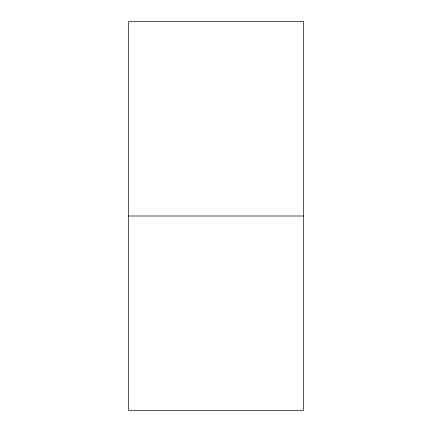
<?xml version="1.0" encoding="UTF-8"?>
<svg xmlns="http://www.w3.org/2000/svg" width="432" height="432" viewBox="0 0 432 432"><rect width="100%" height="100%" fill="white"/><g stroke="black" fill="none" stroke-linecap="round" stroke-linejoin="round"><path stroke-width="0.65" d="M128.687 216L303.313 216M303.313 21.6L128.687 21.6L128.687 410.4L303.313 410.4L303.313 21.6"/></g></svg>
